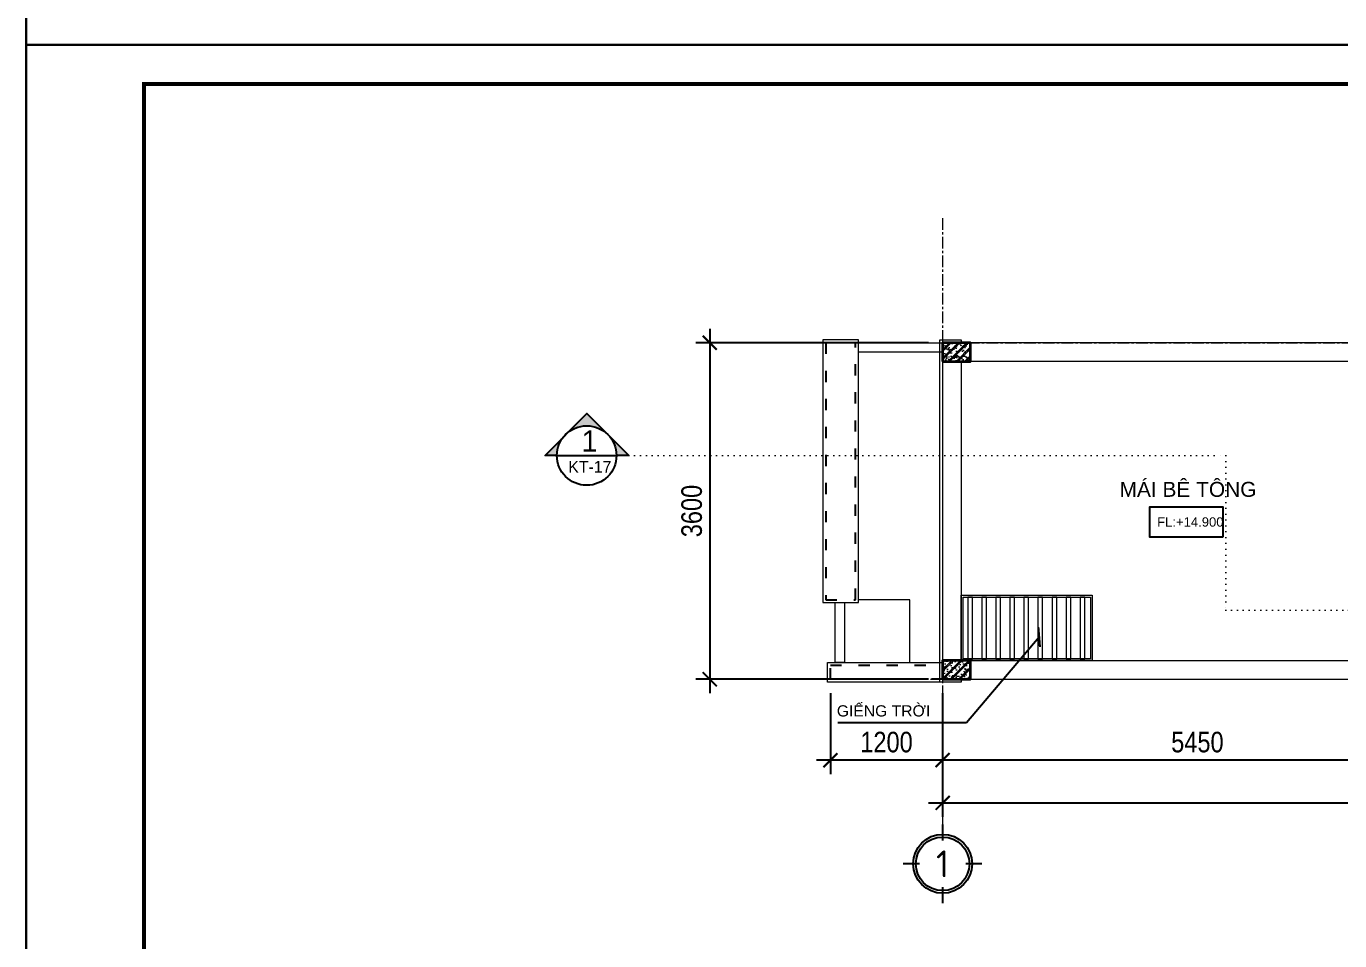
# Model space of a CAD drawing. Header units: inches. Extents: x 236662 to 497023, y -248575 to 81795.
# Drawn here: x 282445 to 296492, y -62892 to -53108 of the extents above; entities that cross this region are included whole.
import ezdxf
from ezdxf.enums import TextEntityAlignment as Align

# ---------------------------------------------------------------- set-up
doc = ezdxf.new("R2010")
doc.units = ezdxf.units.IN
doc.header["$LTSCALE"] = 10
doc.header["$MEASUREMENT"] = 0
for name, pattern in [('ACAD_ISO03W100', [30, 12, -18]), ('CENTER', [2, 1.25, -0.25, 0.25, -0.25]), ('CENTER2', [1.125, 0.75, -0.125, 0.125, -0.125]), ('DOT2', [0.125, 0, -0.125])]:
    doc.linetypes.add(name, pattern=pattern)
for name, color, linetype in [('01. HP_TEXT', 9, 'Continuous'), ('07. HP_KY HIEU', 43, 'Continuous'), ('08. HP_DIM', 118, 'Continuous'), ('12. HP_NET KHUAT', 25, 'ACAD_ISO03W100'), ('TEXT', 2, 'Continuous'), ('truc', 2, 'CENTER2')]:
    doc.layers.add(name, color=color, linetype=linetype)
for name, color, linetype, lineweight in [('02. HP_BE TONG', 1, 'Continuous', 35), ('03. HP_TUONG', 2, 'Continuous', 35), ('05. HP_TRUC', 251, 'CENTER', 5), ('06. HP_THAY 1', 134, 'Continuous', 15), ('06. HP_THAY 2', 147, 'Continuous', 13), ('09_HP_HATCH', 8, 'Continuous', 5), ('GHICHU', 7, 'Continuous', 9)]:
    doc.layers.add(name, color=color, linetype=linetype, lineweight=lineweight)
doc.layers.add('Tpl_Bound', color=1, linetype='Continuous', plot=False)
doc.styles.add('AVO', font='VNI-Avo-Bold.TTF')
doc.styles.add('BAOANNOTE', font='Arial.ttf', dxfattribs={"width": 0.8})
doc.styles.add('ISOCP50', font='ISOCPEUR.TTF')
doc.styles.add('TEXT (none)', font='Arial.ttf')
doc.styles.add('text2', font='VHELVCN.TTF')
doc.dimstyles.new('AL-100', dxfattribs={"dimtxt": 220, "dimasz": 150, "dimexe": 150, "dimexo": 150, "dimgap": 80, "dimtad": 1, "dimdec": 0, "dimzin": 9, "dimtxsty": 'text2', "dimblk": 'ARCHTICK', "dimcen": 1, "dimdle": 150, "dimclrd": 256, "dimclre": 256, "dimclrt": 7, "dimadec": 0, "dimazin": 0, "dimtfac": 1, "dimtdec": 0, "dimtix": 1, "dimtmove": 2, "dimatfit": 3, "dimldrblk": 'ARCHTICK', "dimfxl": 1, "dimtolj": 1, "dimtzin": 0, "dimlwd": -1, "dimlwe": -1, "dimarcsym": 0})

# ---------------------------------------------------------------- blocks, each defined once
blk = doc.blocks.new('grid test1')
at = {"ltscale": 20}
for p, q in [((-7.276000000000001e-12, 440.0000000133294), (-7.276000000000001e-12, 260)), ((-260.0000000000073, 0), (-440.0000000133294, 0)), ((440.0000000133222, 0), (259.9999999999927, 0)), ((-7.276000000000001e-12, -260), (-7.276000000000001e-12, -440.0000000133222))]:
    blk.add_line(p, q, dxfattribs=at)
at = {"color": 251, "ltscale": 20, "true_color": 0x636466}
for radius in [330, 300]:
    blk.add_circle((-7.276000000000001e-12, 0), radius, dxfattribs=at)
at = {"layer": '01. HP_TEXT', "color": 2, "ltscale": 20, "true_color": 0xf1eb1f, "style": 'ISOCP50'}
blk.add_attdef('GRID', text='', height=300, dxfattribs=at).set_placement((-36.88435230051255, 0.3108712693501729), align=Align.MIDDLE_CENTER)
blk = doc.blocks.new('zcsadsdasd3')
at = {"layer": '05. HP_TRUC', "ltscale": 10}
for p, q in [((-15000, 4933.409762228832), (-15000, -1554.212249578624)), ((-15929.59508882672, 3599.999999999993), (1239.071195264812, 3599.999999999993)), ((-15929.59508882672, -7.276000000000001e-12), (1239.071195264812, 0))]:
    blk.add_line(p, q, dxfattribs=at)
at = {"layer": '07. HP_KY HIEU', "ltscale": 20}
ref = blk.add_blockref('grid test1', (-15000, -1974.6322496602), dxfattribs=dict(at, xscale=0.9555000001564621, yscale=0.9555000001564621, zscale=0.9555000001564621))
ref.add_attrib('GRID', '1', dxfattribs={"layer": 'TEXT', "ltscale": 20, "height": 286.65, "style": 'ISOCP50'}).set_placement((-15000, -1974.6322496602), align=Align.MIDDLE_CENTER)
blk = doc.blocks.new('_ArchTick')
at = {"color": 0, "linetype": 'ByBlock', "const_width": 0.15}
blk.add_lwpolyline([(-0.5, -0.5), (0.5, 0.5)], dxfattribs=at)
blk = doc.blocks.new('*D178')
at = {"layer": '08. HP_DIM', "transparency": 16777216}
for p, q in [((289754.2402759464, -56344.80384560284), (289754.2402759464, -60244.80384560285)), ((292094.5032326234, -56494.80384560284), (289604.2402759464, -56494.80384560284)), ((292094.5032326234, -60094.80384560285), (289604.2402759464, -60094.80384560285))]:
    blk.add_line(p, q, dxfattribs=at)
at = {"layer": 'Defpoints', "color": 0, "transparency": 16777216}
for p in [(292244.5032326234, -56494.80384560284, 6.307693845551874), (289754.2402759464, -60094.80384560285), (292244.5032326234, -60094.80384560285, 6.307693845551874)]:
    blk.add_point(p, dxfattribs=at)
at = {"layer": '08. HP_DIM', "transparency": 16777216, "xscale": 150, "yscale": 150, "zscale": 150}
for p, rotation in [((289754.2402759464, -56494.80384560284), 90), ((289754.2402759464, -60094.80384560285), 270)]:
    blk.add_blockref('_ArchTick', p, dxfattribs=dict(at, rotation=rotation))
at = {"layer": '08. HP_DIM', "color": 7, "transparency": 16777216, "insert": (289561.8936092797, -58294.80384560293), "char_height": 220, "attachment_point": 5, "rotation": 90, "style": 'text2'}
blk.add_mtext('\\A1;3600', dxfattribs=at)
blk = doc.blocks.new('KHUNG TEN A-3')
at = {"layer": '02. HP_BE TONG', "color": 1, "const_width": 0.5}
blk.add_lwpolyline([(15.00000000000011, 5.000000000000682), (414.9999999999998, 5.000000000000682), (414.9999999999998, 292), (15.00000000000011, 292)], close=True, dxfattribs=at)
at = {"layer": '06. HP_THAY 1'}
blk.add_lwpolyline([(1.137e-13, 297), (420.0000000000002, 297), (420.0000000000002, 6.821e-13), (1.137e-13, 6.821e-13)], close=True, dxfattribs=at)
at = {"layer": 'Defpoints'}
blk.add_lwpolyline([(1.137e-13, 6.821e-13), (419.9999999999998, 6.821e-13), (419.9999999999998, 297), (1.137e-13, 297)], close=True, dxfattribs=at)
blk = doc.blocks.new('*D306')
at = {"layer": '08. HP_DIM', "transparency": 16777216}
for p, q in [((291044.5032326233, -60244.80384560282), (291044.5032326233, -61110.76879891048)), ((292244.5032326232, -60244.80384560282), (292244.5032326232, -61110.76879891048)), ((292394.5032326232, -60960.76879891048), (290894.5032326233, -60960.76879891048))]:
    blk.add_line(p, q, dxfattribs=at)
at = {"layer": 'Defpoints', "color": 0, "transparency": 16777216}
for p in [(291044.5032326233, -60094.80384560282), (292244.5032326232, -60094.80384560282), (291044.5032326233, -60960.76879891048)]:
    blk.add_point(p, dxfattribs=at)
at = {"layer": '08. HP_DIM', "transparency": 16777216, "xscale": 150, "yscale": 150, "zscale": 150, "rotation": 180}
blk.add_blockref('_ArchTick', (291044.5032326233, -60960.76879891048), dxfattribs=at)
at = {"layer": '08. HP_DIM', "transparency": 16777216, "xscale": 150, "yscale": 150, "zscale": 150}
blk.add_blockref('_ArchTick', (292244.5032326232, -60960.76879891048), dxfattribs=at)
at = {"layer": '08. HP_DIM', "color": 7, "transparency": 16777216, "insert": (291644.5032326232, -60768.42213224381), "char_height": 220, "attachment_point": 5, "style": 'text2'}
blk.add_mtext('\\A1;1200', dxfattribs=at)
blk = doc.blocks.new('sdfssdas')
at = {"lineweight": -3}
h = blk.add_hatch(color=256, dxfattribs=at)
edge = h.paths.add_edge_path()
edge.add_line((1902405, -245251.2094973724), (1902533.644847914, -245251.2094973722))
edge.add_ellipse((1902860.31151458, -245251.2094973711), major_axis=(-230.9882151873045, 230.9882151873045), ratio=0.999999999997832, start_angle=7.339835921497979, end_angle=45.00000000026131, ccw=False)
edge.add_line((1902601.706332402, -245051.6237492283), (1902405, -245251.2094973723))
edge = h.paths.add_edge_path()
edge.add_ellipse((1902860.31151458, -245251.2094973719), major_axis=(-230.9882151872279, 230.9882151872279), ratio=0.999999999995634, start_angle=314.99999999987494, end_angle=353.4927594007128, ccw=False)
edge.add_ellipse((1902860.31151458, -245251.209497372), major_axis=(-319.2831402481585, 69.06075198620113), ratio=0.9999999999966105, start_angle=237.2050219233946, end_angle=282.20502192325523, ccw=False)
edge.add_line((1903091.299729768, -245020.2212821844), (1902860.31151458, -244789.2330669968))
edge.add_line((1902860.31151458, -244789.2330669967), (1902656.989042233, -244995.5318030975))
edge = h.paths.add_edge_path()
edge.add_ellipse((1902860.31151458, -245251.2094973728), major_axis=(-109.3525430184075, 307.8199675923386), ratio=0.999999999990358, start_angle=250.4425005864913, end_angle=295.44250058605934, ccw=False)
edge.add_line((1903186.978181248, -245251.209497372), (1903322.287944956, -245251.2094973717))
edge.add_line((1903322.287944956, -245251.2094973717), (1903091.299729768, -245020.2212821843))
blk.add_line((1902533.644847914, -245251.209497373), (1903186.978181248, -245251.2094973728), dxfattribs=at)
blk.add_lwpolyline([(1902533.644847914, -245251.2094973722), (1902405, -245251.2094973723), (1902860.31151458, -244789.2330669967), (1903322.287944956, -245251.2094973717), (1903186.978181248, -245251.209497372)], dxfattribs=at)
blk.add_circle((1902860.311514582, -245251.2094973729), 326.6666666666681, dxfattribs=at)
at = {"layer": 'GHICHU', "color": 0, "linetype": 'Continuous', "attachment_point": 1, "style": 'AVO'}
for s, insert, char_height, width in [('{\\fVNI-Avo|b0|i0|c0|p2;1}', (1902805.07892162, -244975.0296229845), 234.375, 39462.40071614583), ('{\\fVNI-Avo|b0|i0|c0|p2;KT-17}', (1902658.543204735, -245310.0145320904), 130, 21888.47826388888)]:
    blk.add_mtext(s, dxfattribs=dict(at, insert=insert, char_height=char_height, width=width))
blk = doc.blocks.new('ádasdzz')
at = {"layer": 'truc', "color": 2, "linetype": 'DOT2', "lineweight": 5, "ltscale": 50}
blk.add_lwpolyline([(450.4282605358167, -644.39876432452), (6833.817897205648, -644.39876432452), (6833.817897205648, -2300.176163937809), (21309.64613677532, -2300.176163937809)], dxfattribs=at)
at = {"xscale": 0.9750026861104956, "yscale": 0.9750026861104956, "zscale": 0.9750026861104956}
blk.add_blockref('sdfssdas', (-1855293.91501977, 238476.1892674607), dxfattribs=at)
blk = doc.blocks.new('*D1316')
at = {"layer": '08. HP_DIM', "transparency": 16777216}
for p, q in [((-14999.99999999942, -3750.000000000007), (-14999.99999999942, -5072.914733083482)), ((5.820674e-10, -3750), (5.819864e-10, -5072.914733083482)), ((-15149.99999999942, -4922.914733083482), (150.000000000582, -4922.914733083482))]:
    blk.add_line(p, q, dxfattribs=at)
at = {"layer": 'Defpoints', "color": 0, "transparency": 16777216}
for p in [(-14999.99999999942, -3600.000000000007), (5.820766e-10, -3600), (5.819956e-10, -4922.914733083482)]:
    blk.add_point(p, dxfattribs=at)
at = {"layer": '08. HP_DIM', "transparency": 16777216, "xscale": 150, "yscale": 150, "zscale": 150, "rotation": 180}
blk.add_blockref('_ArchTick', (-14999.99999999942, -4922.914733083482), dxfattribs=at)
at = {"layer": '08. HP_DIM', "transparency": 16777216, "xscale": 150, "yscale": 150, "zscale": 150}
blk.add_blockref('_ArchTick', (5.819956e-10, -4922.914733083482), dxfattribs=at)
at = {"layer": '08. HP_DIM', "color": 7, "transparency": 16777216, "insert": (-8000, -4730.568066416817), "char_height": 220, "attachment_point": 5, "style": 'text2'}
blk.add_mtext('\\A1;15000', dxfattribs=at)
blk = doc.blocks.new('COT')
at = {"layer": '09_HP_HATCH'}
h = blk.add_hatch(dxfattribs=at)
h.set_pattern_fill('CHAU-01', color=256, scale=15, pattern_type=2)
h.set_pattern_definition([(50, (-55276.96531282458, -37444.20155818248), (107.589027390113, -9.412820247389265), [11.25, -123.75]), (355, (-55276.96531282458, -37444.20155818248), (-20.81270004195, 112.8288200550017), [9, -99]), (100.4514, (-55267.99956082458, -37444.98595918248), (86.77640725710323, 103.415931309143), [9.5610285, -105.1713168]), (46.1842, (-55276.96531282458, -37414.20155818248), (160.0861572938466, -24.82785214935271), [16.875, -185.625]), (96.6356, (-55263.62480107458, -37416.27055423248), (140.1994058323055, 146.1176806350662), [14.3415432, -157.75695]), (351.1842000000001, (-55276.96531282458, -37414.20155818248), (140.1992917700441, 146.1177901387987), [13.5, -148.5]), (21, (-55261.96531282458, -37421.70155818248), (89.53605781776925, -60.39283359980082), [11.25, -123.75]), (326, (-55261.96531282458, -37421.70155818248), (36.49729978823726, 108.7725067570279), [9, -99]), (71.45140000000002, (-55254.50397787459, -37426.73429908248), (126.0333942872235, 48.37957450649287), [9.5610285, -105.1713168]), (37.50000000000001, (-55276.96531282458, -37444.20155818248), (1.8239782975936, 49.93407807469672), [0, -97.8, 0, -100.5, 0, -99.375]), (7.499999999999999, (-55276.96531282458, -37444.20155818248), (39.46043061632229, 59.16175678235403), [0, -57.3, 0, -95.55, 0, -37.875]), (327.5, (-55310.41531282458, -37444.20155818248), (80.07336542586135, -3.383230760156963), [0, -37.5, 0, -117, 0, -155.25]), (317.5, (-55325.41531282458, -37444.20155818248), (87.47792540135794, 15.01574734984766), [0, -48.75, 0, -77.69999999999997, 0, -110.25]), (45, (-55276.96531282458, -37444.20155818248), (-45.07805730064239, 45.07805730064239), []), (45, (-55276.96531282458, -37425.82655818248), (-45.07805730064239, 45.07805730064239), [])])
h.paths.add_polyline_path([(0, -200), (300, -200), (300, 0), (0, 0)])
at = {"layer": '02. HP_BE TONG'}
blk.add_lwpolyline([(0, -200), (300, -200), (300, 0), (0, 0)], close=True, dxfattribs=at)
blk = doc.blocks.new('ádasdwdczxzc')
at = {"layer": '03. HP_TUONG'}
for p in [(-15000, 3599.999999999993), (-15000, 199.9999999999927)]:
    blk.add_blockref('COT', p, dxfattribs=at)
blk = doc.blocks.new('Level mark - Plan 2')
blk.add_lwpolyline([(12.52534868701946, 0.4000000000000022), (12.52534868701946, 3.600000000000004), (4.641523464083547, 3.600000000000004), (4.641523464083547, 0.4000000000000022)], close=True)
at = {"style": 'BAOANNOTE', "flags": 8}
blk.add_attdef('FL%%P0.000', text='', height=2, dxfattribs=at).set_placement((9, 2.000000000000003), align=Align.MIDDLE_CENTER)
blk = doc.blocks.new('*D1320')
at = {"layer": '08. HP_DIM', "transparency": 16777216}
for p, q in [((-15000, -3750.000000000007), (-15000, -4615.964953307659)), ((-9550, -3750), (-9550, -4615.964953307659)), ((-9400, -4465.964953307659), (-15150, -4465.964953307659))]:
    blk.add_line(p, q, dxfattribs=at)
at = {"layer": 'Defpoints', "color": 0, "transparency": 16777216}
for p in [(-15000, -3600.000000000007), (-9550, -3600), (-15000, -4465.964953307659)]:
    blk.add_point(p, dxfattribs=at)
at = {"layer": '08. HP_DIM', "transparency": 16777216, "xscale": 150, "yscale": 150, "zscale": 150, "rotation": 180}
blk.add_blockref('_ArchTick', (-15000, -4465.964953307659), dxfattribs=at)
at = {"layer": '08. HP_DIM', "transparency": 16777216, "xscale": 150, "yscale": 150, "zscale": 150}
blk.add_blockref('_ArchTick', (-9550, -4465.964953307659), dxfattribs=at)
at = {"layer": '08. HP_DIM', "color": 7, "transparency": 16777216, "insert": (-12275, -4273.618286640992), "char_height": 220, "attachment_point": 5, "style": 'text2'}
blk.add_mtext('\\A1;5450', dxfattribs=at)
blk = doc.blocks.new('mb tang tum')
at = {"layer": '06. HP_THAY 1'}
for points in [[(-14800, -3600), (-14800, -3630.000000000008), (-15030, -3630.000000000008), (-15030, 30), (-14800, 30), (-14800, -7.276000000000001e-12)], [(-9600, 0), (-15000, 0), (-15000, -3600.000000000007), (-9600, -3600)], [(-9600, -200), (-14800, -200), (-14800, -3400.000000000015), (-9600, -3400)]]:
    blk.add_lwpolyline(points, dxfattribs=at)
for points in [[(-13399.99999996705, -3399.999999993001), (-14800.00000000058, -3400.000000000539), (-14800.00000000058, -2700.000000000539), (-13399.99999996705, -2699.999999993)], [(-13419.99999996705, -3379.999999993111), (-14780.00000000058, -3380.00000000043), (-14780.00000000058, -2720.00000000043), (-13419.99999996705, -2719.99999999311)], [(-14729.99999999755, -3379.99999999976), (-14679.99999999755, -3379.99999999976), (-14680.00000000058, -2720.00000000043), (-14730.00000000058, -2720.00000000043)], [(-14579.99999999755, -3379.99999999976), (-14529.99999999755, -3379.99999999976), (-14530.00000000058, -2720.00000000043), (-14580.00000000058, -2720.00000000043)], [(-14429.99999999755, -3379.99999999976), (-14379.99999999755, -3379.99999999976), (-14380.00000000058, -2720.00000000043), (-14430.00000000058, -2720.00000000043)], [(-14279.99999999755, -3379.99999999976), (-14229.99999999755, -3379.99999999976), (-14230.00000000058, -2720.00000000043), (-14280.00000000058, -2720.00000000043)], [(-14129.99999999755, -3379.99999999976), (-14079.99999999755, -3379.99999999976), (-14080.00000000058, -2720.00000000043), (-14130.00000000058, -2720.00000000043)], [(-13979.99999999755, -3379.99999999976), (-13929.99999999755, -3379.99999999976), (-13930.00000000058, -2720.00000000043), (-13980.00000000058, -2720.00000000043)], [(-13829.99999999755, -3379.99999999976), (-13779.99999999755, -3379.99999999976), (-13780.00000000058, -2720.00000000043), (-13830.00000000058, -2720.00000000043)], [(-13679.99999999755, -3379.99999999976), (-13629.99999999755, -3379.99999999976), (-13630.00000000058, -2720.00000000043), (-13680.00000000058, -2720.00000000043)], [(-13529.99999999755, -3379.99999999976), (-13479.99999999755, -3379.99999999976), (-13480.00000000058, -2720.00000000043), (-13530.00000000058, -2720.00000000043)]]:
    blk.add_lwpolyline(points, close=True, dxfattribs=at)
at = {"layer": '06. HP_THAY 2'}
for points in [[(-15900, 30), (-16280, 30), (-16280, -2779.999999999986), (-15900, -2779.999999999986)], [(-15900, 0), (-15000.00000000011, 0), (-15000.00000000011, -100), (-15900, -100)], [(-16150, -2779.999999999986), (-16050, -2779.999999999986), (-16050, -3419.999999999993), (-16150, -3419.999999999993)], [(-16230, -3419.999999999993), (-15000.00000000058, -3419.999999999993), (-15000.00000000058, -3630), (-16230, -3630)]]:
    blk.add_lwpolyline(points, close=True, dxfattribs=at)
blk.add_lwpolyline([(-16050, -2779.999999999986), (-16050, -3419.999999999993), (-15350, -3419.999999999993), (-15350, -2750.000000000007), (-15900, -2750.000000000007)], dxfattribs=at)
at = {"layer": '12. HP_NET KHUAT'}
for points in [[(-15930, 0), (-16250, 0), (-16250, -2749.999999999986), (-15930, -2749.999999999986)], [(-16200, -3449.999999999993), (-15000.00000000058, -3449.999999999993), (-15000.00000000058, -3600), (-16200, -3600)]]:
    blk.add_lwpolyline(points, close=True, dxfattribs=at)
ref = blk.add_blockref('Level mark - Plan 2', (-13250.64069039008, -2117.094290437504), dxfattribs=dict(xscale=100, yscale=100, zscale=100))
ref.add_attrib('FL%%P0.000', 'FL:+14.900', dxfattribs={"height": 100, "style": 'BAOANNOTE'}).set_placement((-12350.64069039008, -1917.094290437504), align=Align.MIDDLE_CENTER)
at = {"layer": '08. HP_DIM'}
blk.add_blockref('ádasdwdczxzc', (0, -3599.999999999993), dxfattribs=at)
at = {"layer": '01. HP_TEXT', "style": 'TEXT (none)'}
blk.add_text('MÁI BÊ TÔNG', height=159.8757443933733, dxfattribs=at).set_placement((-13107.61363991315, -1648.282765231757))
at = {"layer": '08. HP_DIM'}
dim = blk.add_linear_dim(base=(5.819956e-10, -4922.914733083482), p1=(-14999.99999999942, -3600.000000000007), p2=(5.820766e-10, -3600), dimstyle='AL-100', dxfattribs=at)
dim.commit()
dim.dimension.update_dxf_attribs({"geometry": '*D1316', "text_midpoint": (-8000, -4730.568066416817), "dimtype": 128})
dim = blk.add_linear_dim(base=(-15000, -4465.964953307659), p1=(-9550, -3600), p2=(-15000, -3600.000000000007), dimstyle='AL-100', dxfattribs=at)
dim.commit()
dim.dimension.update_dxf_attribs({"geometry": '*D1320', "text_midpoint": (-12275, -4273.618286640992)})

msp = doc.modelspace()

# ---------------------------------------------------------------- linework, layer by layer
at = {"layer": 'Tpl_Bound', "color": 1}
for points in [[(282444.6130190566, -53307.55362221473), (282444.6130190566, -28403.81589600908), (317853.9658871179, -28403.81589600908), (317853.9658871179, -53307.55362221473)], [(282444.6130190566, -78211.29134841883), (282444.6130190566, -53307.55362221316), (317853.9658871179, -53307.55362221316), (317853.9658871179, -78211.29134841883)]]:
    msp.add_lwpolyline(points, close=True, dxfattribs=at)

# ---------------------------------------------------------------- block references
at = {"color": 1, "xscale": 83.85096877510341, "yscale": 83.85096877510341, "zscale": 83.85096877510341}
for p in [(282444.6130190566, -53307.55362221479, 20.55303686696303), (282444.6130190566, -78211.29134841889, 30.82955530044455)]:
    msp.add_blockref('KHUNG TEN A-3', p, dxfattribs=at)
msp.add_blockref('mb tang tum', (307244.5032326232, -56494.80384560282))
at = {"layer": '07. HP_KY HIEU'}
msp.add_blockref('ádasdzz', (288438.1026858474, -57056.88461259178, -6.307693845551874), dxfattribs=at)
at = {"layer": '08. HP_DIM'}
msp.add_blockref('zcsadsdasd3', (307244.5032326232, -60094.80384560282), dxfattribs=at)

# ---------------------------------------------------------------- texts
at = {"layer": '01. HP_TEXT', "style": 'TEXT (none)'}
msp.add_text('GIẾNG TRỜI', height=119.90680829503, dxfattribs=at).set_placement((291113.1685976012, -60493.14995376714))

# ---------------------------------------------------------------- dimensions: what is measured, and where the dimension line sits
at = {"layer": '08. HP_DIM'}
dim = msp.add_linear_dim(base=(289754.2402759464, -60094.80384560285, -6.307693845551874), p1=(292244.5032326232, -56494.80384560282), p2=(292244.5032326232, -60094.80384560282), angle=90, dimstyle='AL-100', dxfattribs=at)
dim.commit()
dim.dimension.update_dxf_attribs({"geometry": '*D178', "text_midpoint": (289561.8936092797, -58294.80384560293, -6.307693845551874)})
dim = msp.add_linear_dim(base=(291044.5032326233, -60960.76879891048), p1=(292244.5032326232, -60094.80384560282), p2=(291044.5032326233, -60094.80384560282), dimstyle='AL-100', dxfattribs=at)
dim.commit()
dim.dimension.update_dxf_attribs({"geometry": '*D306', "text_midpoint": (291644.5032326232, -60768.42213224381)})

# ---------------------------------------------------------------- leaders
at = {"layer": '07. HP_KY HIEU'}
msp.add_leader([(293277.1184847196, -59643.46203275893), (292499.8956860251, -60559.81568169557), (291123.437032682, -60559.81568169557)], dimstyle='AL-100', override={"dimgap": 80, "dimtad": 0}, dxfattribs=at)

doc.saveas('drawing.dxf')
